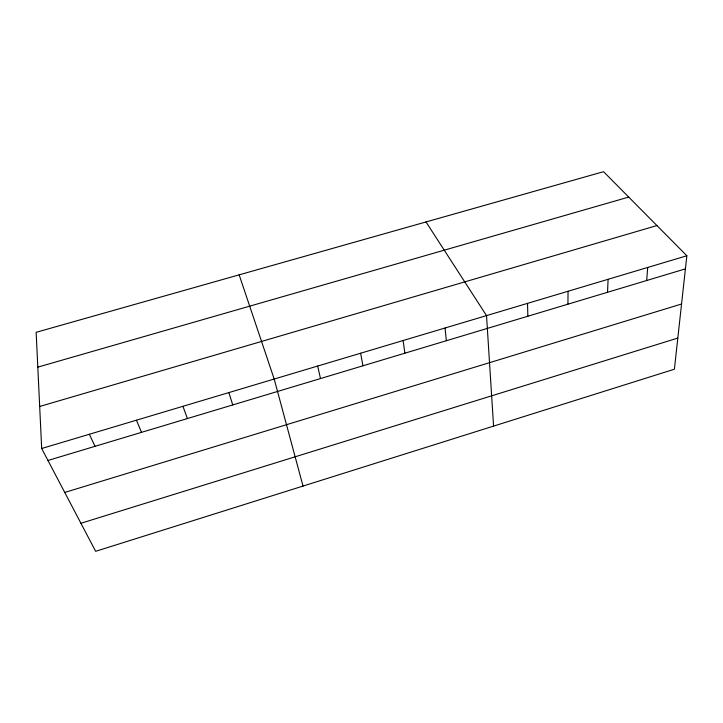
<?xml version="1.0" encoding="UTF-8"?>
<svg xmlns="http://www.w3.org/2000/svg" width="723" height="723" viewBox="0 0 723 723"><rect width="100%" height="100%" fill="white"/><g stroke="black" fill="none" stroke-linecap="round" stroke-linejoin="round"><path stroke-width="1.08" d="M567.926 304.184L568.043 291.261M607.528 292.282L608.097 279.295M646.687 280.506L647.7 267.465M686.85 255.77L674.396 369.209L95.644 551.315L41.681 448.504L36.15 332.318L603.56 171.685L686.85 255.77L41.681 448.504M80.931 523.271L677.812 338.066M64.754 492.453L681.554 304.012M47.962 460.47L685.413 268.875M39.684 406.471L656.936 225.567M37.813 367.139L628.721 197.09M426.01 221.952L486.525 315.617L493.583 426.109M89.363 434.261L95.029 446.326M136.448 420.199L141.509 432.354M182.937 406.308L187.411 418.554M239.159 274.839L274.189 379.042L303.018 486.064M228.848 392.589L232.752 404.925M317.668 366.055L320.488 378.554M360.632 353.222L362.937 365.802M403.091 340.542L404.889 353.186M445.052 328.007L446.353 340.723M527.519 303.371L527.862 316.222"/></g></svg>
